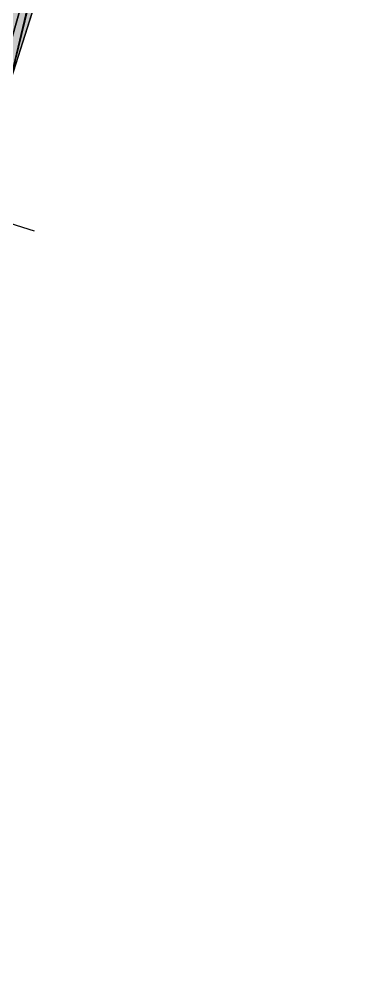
# Model space of a CAD drawing. Extents: x 661203 to 661848, y 2264651 to 2264858.
# Drawn here: x 661444.6 to 661463.5, y 2264706.2 to 2264760 of the extents above; entities that cross this region are included whole.
import ezdxf

# ---------------------------------------------------------------- set-up
doc = ezdxf.new("R2010")
doc.units = 0
for name, color, linetype in [('00. ADOQUIN', 8, 'Continuous'), ('00. LIMITE DE PROPIEDAD', 7, 'Continuous'), ('CVL_EST', 6, 'Continuous'), ('CVL_TRI', 7, 'Continuous')]:
    doc.layers.add(name, color=color, linetype=linetype)

msp = doc.modelspace()

# ---------------------------------------------------------------- hatches: boundary and pattern name
at = {"layer": '00. ADOQUIN'}
h = msp.add_hatch(dxfattribs=at)
h.set_pattern_fill('HONEY', color=256, scale=0.1)
h.set_pattern_definition([(0, (0, 0), (0.47625, 0.2749630645), [0.3175, -0.635]), (120, (0, 0), (-0.47624999896, 0.274963066302), [0.3175, -0.635]), (60, (0, 0), (1.04e-09, 0.549926130802), [-0.635, 0.3175])])
h.paths.add_polyline_path([(661437.513, 2264760.259), (661438.155, 2264758.523), (661435.935, 2264751.583), (661429.695, 2264732.537), (661423.192, 2264713.23), (661416.866, 2264694.181), (661414.035, 2264685.194), (661417.14, 2264684.181), (661419.539, 2264683.477), (661428.354, 2264710.61), (661433.821, 2264726.798), (661439.54, 2264744.131), (661443.411, 2264756.35), (661444.001, 2264756.268), (661456.1, 2264794.264), (661455.303, 2264794.64), (661458.826, 2264805.067), (661452.936, 2264806.704), (661450.901, 2264799.608), (661443.37, 2264777.56)])

# ---------------------------------------------------------------- linework, layer by layer
msp.add_lwpolyline([(661456.1, 2264794.264), (661455.303, 2264794.64), (661458.826, 2264805.067), (661452.936, 2264806.704), (661450.901, 2264799.608), (661443.37, 2264777.56), (661437.513, 2264760.259), (661438.155, 2264758.523), (661435.935, 2264751.583), (661429.695, 2264732.537), (661423.192, 2264713.23), (661416.866, 2264694.181), (661414.035, 2264685.194), (661417.14, 2264684.181), (661419.539, 2264683.477), (661428.354, 2264710.61), (661433.821, 2264726.798), (661439.54, 2264744.131), (661443.411, 2264756.35), (661444.001, 2264756.268), (661456.1, 2264794.264)], close=True, dxfattribs=at)
at = {"layer": '00. LIMITE DE PROPIEDAD'}
msp.add_lwpolyline([(661423.538, 2264680.09), (661421.689, 2264680.711), (661420.546, 2264683.133), (661429.386, 2264710.293), (661433.072, 2264720.905), (661440.299, 2264743.842), (661444.001, 2264756.268), (661456.1, 2264794.264), (661459.725, 2264804.717), (661460.341, 2264806.44), (661463.54, 2264805.478)], dxfattribs=at)
at = {"layer": 'CVL_EST', "color": 6, "linetype": 'Continuous'}
msp.add_line((661445.446, 2264748.201), (661430.188, 2264753.018), dxfattribs=at)
at = {"layer": 'CVL_TRI', "color": 8, "linetype": 'Continuous'}
for points in [[(661443.411, 2264756.35, 1605.29), (661446.967, 2264768.751, 1605.445), (661444.457, 2264769.537, 1605.347)], [(661446.967, 2264768.751, 1605.445), (661443.411, 2264756.35, 1605.29), (661444.001, 2264756.268, 1605.545)], [(661446.967, 2264768.751, 1605.445), (661444.001, 2264756.268, 1605.545), (661447.042, 2264768.733, 1605.607)], [(661447.85, 2264768.418, 1605.601), (661447.042, 2264768.733, 1605.607), (661444.001, 2264756.268, 1605.545)]]:
    msp.add_3dface(points, dxfattribs=at)

doc.saveas('drawing.dxf')
